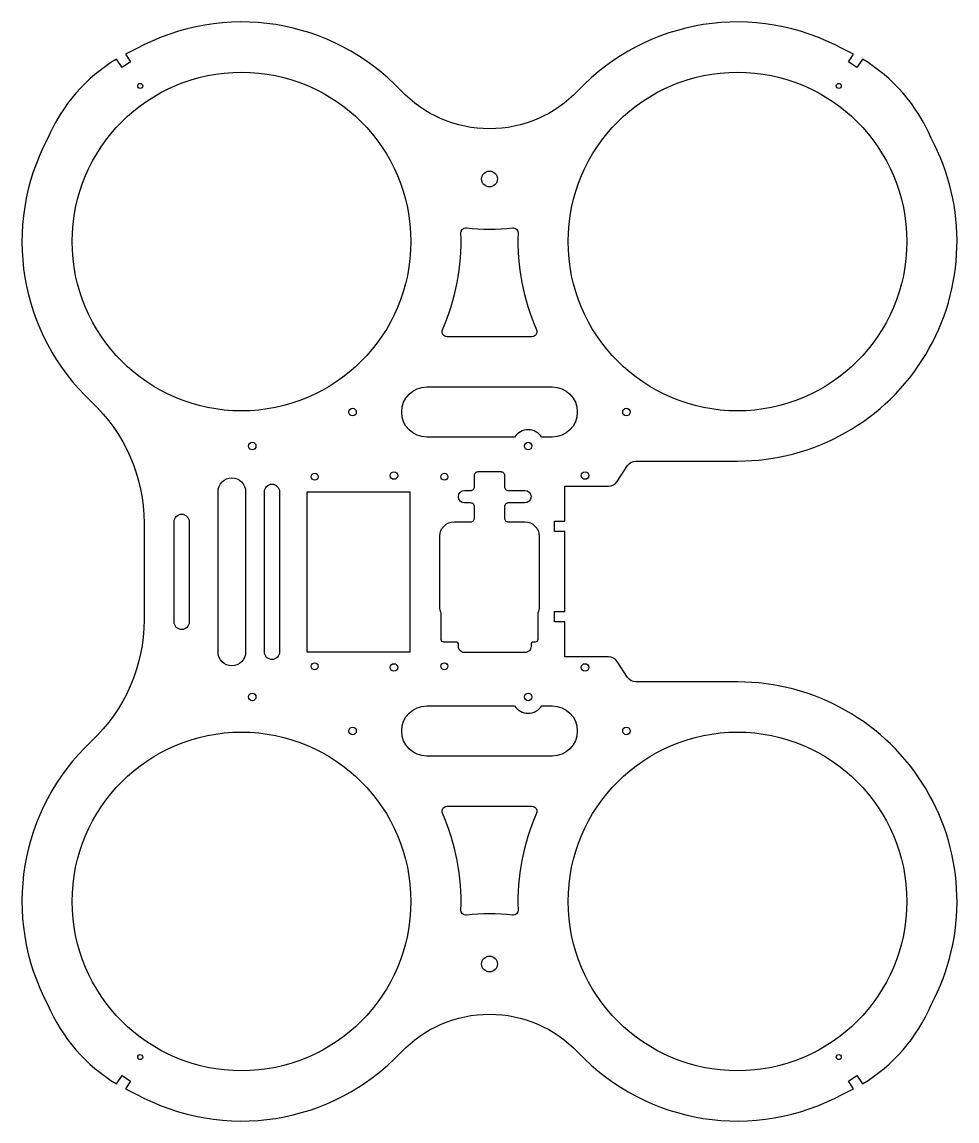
# Model space of a CAD drawing. Header units: millimetres. Extents: x -186 to 186, y -219 to 219.
import ezdxf

# ---------------------------------------------------------------- set-up
doc = ezdxf.new("R2010")
doc.units = ezdxf.units.MM

msp = doc.modelspace()

# ---------------------------------------------------------------- linework, layer by layer
for points in [[(-148.61, -204.24), (-146.45, -200.92), (-143.1, -203.1), (-145.12, -206.2, 0.017466), (-140.84, -208.26, 0.340781), (-35.28, -191.63, -0.43057), (35.28, -191.63, 0.340781), (140.84, -208.26, 0.017466), (145.12, -206.2), (143.1, -203.1), (146.45, -200.92), (148.61, -204.24, 0.157667), (176.06, -172.65, 0.566093), (98.84, -44), (58.33, -44, -0.253596), (54.98, -42.18), (50.83, -35.82, 0.253596), (47.48, -34), (30.09, -34), (30.09, -20), (25.89, -20), (25.89, -16), (30.09, -16), (30.09, 16), (25.89, 16), (25.89, 20), (30.09, 20), (30.09, 34), (47.48, 34, 0.253596), (50.83, 35.82), (54.98, 42.18, -0.253596), (58.33, 44), (98.84, 44, 0.566093), (176.06, 172.65, 0.157667), (148.61, 204.24), (146.45, 200.92), (143.1, 203.1), (145.12, 206.2, 0.017466), (140.84, 208.26, 0.340781), (35.28, 191.63, -0.43057), (-35.28, 191.63, 0.340781), (-140.84, 208.26, 0.017466), (-145.12, 206.2), (-143.1, 203.1), (-146.45, 200.92), (-148.61, 204.24, 0.157667), (-176.06, 172.65, 0.339093), (-158.66, 67.64, -0.20741), (-137.7, 19.28), (-137.7, -19.3, -0.207327), (-158.66, -67.64, 0.339093), (-176.06, -172.65, 0.157667)], [(-9.2, 136.92, 0.052077), (9.2, 136.92, -0.456569), (11.4, 134.86, 0.113419), (18.71, 96.35, -0.54118), (16.88, 93.55), (-16.88, 93.55, -0.54118), (-18.71, 96.35, 0.113419), (-11.4, 134.86, -0.456569)], [(9.98, 53.55), (-25, 53.55, -1), (-25, 73.55), (25, 73.55, -1), (25, 53.55), (20.87, 53.55, 0.542204)], [(6, 21.3, 0.414214), (7.5, 19.8), (14.1, 19.8, -0.414214), (19.8, 14.1), (19.8, -14.1, -0.11247), (19.24, -16.57), (19.24, -27.13, -0.414214), (18.24, -28.13), (17.54, -28.13, 0.471779), (16.55, -29.32, -0.471779), (14.1, -32.3), (-9.9, -32.3, -0.471779), (-12.35, -29.32, 0.471779), (-13.34, -28.13), (-18.26, -28.13, -0.414214), (-19.26, -27.13), (-19.26, -16.52, -0.10988), (-19.8, -14.1), (-19.8, 14.1, -0.414214), (-14.1, 19.8), (-7.5, 19.8, 0.414214), (-6, 21.3), (-6, 25.8, 0.414214), (-7.5, 27.3), (-9.9, 27.3, -1), (-9.9, 32.3), (-7.5, 32.3, 0.414214), (-6, 33.8), (-6, 38.3, -0.414214), (-4.5, 39.8), (4.5, 39.8, -0.414214), (6, 38.3), (6, 33.8, 0.414214), (7.5, 32.3), (14.1, 32.3, -1), (14.1, 27.3), (7.5, 27.3, 0.414214), (6, 25.8)], [(-108.2, -32.1), (-108.2, 31.8, -1), (-97.2, 31.8), (-97.2, -32.1, -1)], [(-83.7, 31.8), (-83.7, -32.1, -1), (-89.7, -32.1), (-89.7, 31.8, -1)], [(-119.7, 19.85), (-119.7, -20.15, -1), (-125.7, -20.15), (-125.7, 19.85, -1)], [(-25, -53.55), (9.98, -53.55, 0.542204), (20.87, -53.55), (25, -53.55, -1), (25, -73.55), (-25, -73.55, -1)], [(9.2, -136.92, 0.052077), (-9.2, -136.92, -0.456569), (-11.4, -134.86, 0.113419), (-18.71, -96.35, -0.54118), (-16.88, -93.55), (16.88, -93.55, -0.54118), (18.71, -96.35, 0.113419), (11.4, -134.86, -0.456569)]]:
    msp.add_lwpolyline(points, format="xyb", close=True)
msp.add_lwpolyline([(-31.7, 31.8), (-31.7, -32.1), (-72.7, -32.1), (-72.7, 31.8)], close=True)
for centre, radius in [((-98.84, 131.5), 67.5), ((98.84, 131.5), 67.5), ((-139.23, 193.51), 1), ((139.23, 193.51), 1), ((0, 156.44), 3.15), ((-54.58, 63.55), 1.5), ((54.58, 63.55), 1.5), ((-94.58, 50), 1.5), ((15.42, 50), 1.5), ((-38.09, 38.24), 1.5), ((38.09, 38.24), 1.5), ((-69.64, 37.77), 1.38), ((-17.96, 37.77), 1.38), ((-69.64, -37.77), 1.38), ((-38.09, -38.24), 1.5), ((-17.96, -37.77), 1.38), ((38.09, -38.24), 1.5), ((-94.58, -50), 1.5), ((15.42, -50), 1.5), ((-98.84, -131.5), 67.5), ((-54.58, -63.55), 1.5), ((98.84, -131.5), 67.5), ((54.58, -63.55), 1.5), ((0, -156.44), 3.15), ((-139.23, -193.51), 1), ((139.23, -193.51), 1)]:
    msp.add_circle(centre, radius)

doc.saveas('drawing.dxf')
